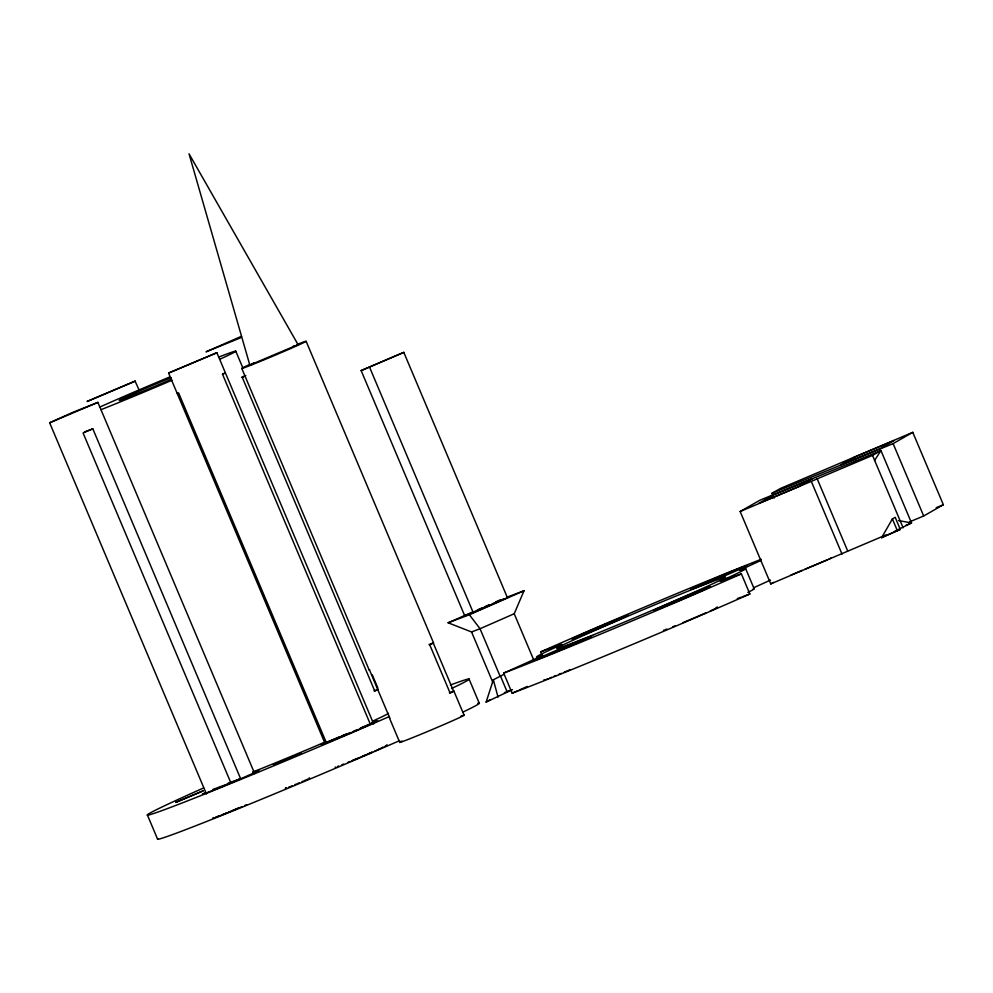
<?xml version="1.0" encoding="UTF-8"?>
<svg xmlns="http://www.w3.org/2000/svg" width="993" height="993" viewBox="0 0 993 993"><rect width="100%" height="100%" fill="white"/><g stroke="black" fill="none" stroke-linecap="round" stroke-linejoin="round"><path stroke-width="1.49" d="M512.438 689.663L486.148 702.051L493.335 679.795L504.32 674.123M471.973 612.321L448.141 622.785L471.551 631.958L480.041 628.743L514.213 613.748L524.031 590.748L507.051 597.19M206.457 794.028L49.65 422.795L72.948 412.294L97.885 402.388L254.704 773.609M97.885 402.388L49.65 422.795M135.296 381.089L87.061 401.495L135.085 381.113L138.697 389.119M350.467 732.536L324.91 743.087L168.636 373.145L169.567 372.549L216.884 352.726L373.691 723.959M177.176 393.154L178.566 392.843L326.349 742.677M216.884 352.726L168.636 373.145M249.826 365.052L189.018 153.791L298.074 344.633L249.826 365.052L251.577 364.046M216.164 816.78L216.809 816.705M324.91 743.087L339.122 737.042M881.647 537.61L892.397 518.942L895.202 517.328L900.291 529.393L881.647 537.61L900.291 529.393M874.523 460.516L880.952 450.574L911.524 522.951L894.569 531.342M245.805 375.553L242.329 377.514L374.82 691.153L378.296 689.204L374.038 690.942M740.17 511.519L759.831 500.261L880.952 450.574L872.524 455.402L740.17 511.519L770.754 583.909L886.041 534.904M774.068 498.101L771.995 493.298L780.424 488.469L912.778 432.34L943.35 504.729L923.689 515.988L909.439 521.933M854.514 457.103L840.475 465.146L880.083 448.613L894.122 440.569L854.514 457.103L855.718 459.933M771.995 493.298L893.117 443.61L912.778 432.34M486.148 702.051L489.884 699.904M770.754 583.909L773.373 582.407M829.006 559.146L831.563 557.694M382.988 747.084L381.585 747.803M360.397 728.365L373.107 722.767L360.36 728.117M252.644 363.537L253.947 362.929M285.301 788.169L286.046 787.834M379.214 748.933L380.518 748.325M753.935 587.62L770.469 580.098M760.688 560.573L739.413 570.392A113.525 2.569 -22.9 0 1 721.166 580.843L720.161 581.29L741.374 573.88L749.864 593.975L748.548 594.571A174.656 3.96 -22.9 0 1 513.083 692.853L512.165 693.201L503.674 673.093L509.359 670.573A174.656 3.96 -22.9 0 0 541.619 655.926L542.799 655.293A113.525 2.569 -22.9 0 1 561.057 644.842L562.026 644.395L561.318 644.569A174.656 3.96 -22.9 0 0 543.965 650.626L540.751 651.855L541.88 654.536M306.862 779.505L307.842 779.071M540.751 651.855L542.166 651.222A174.656 3.96 -22.9 0 1 761.234 559.27M741.374 573.88L740.046 574.463A174.656 3.96 -22.9 0 1 504.581 672.757L503.674 673.093M512.165 693.201L517.862 690.681M304.615 780.51L305.782 779.989M361.142 370.588L403.803 352.366L507.411 597.662L473.251 612.656L464.761 615.871L361.142 370.588L403.803 352.366M477.571 609.863L481.779 608.026M484.584 606.797L488.792 604.948M495.792 601.87L500 600.02M464.761 615.871L489.35 605.072M492.094 603.881L497.555 601.485M448.141 622.785L469.366 614.741L524.031 590.748M371.99 752.16L367.46 754.134M240.728 337.757L206.047 351.832L241.522 336.267M92.821 428.815L83.089 432.998L230.86 782.832L240.604 778.661L92.821 428.815L84.38 431.918M302.033 781.628L303.361 781.057M362.557 756.232L365.039 755.176M297.838 783.415L299.265 782.819M222.494 374.113L225.324 372.921L222.556 374.349L370.327 724.195M341.952 735.85L346.197 734.075M353.297 731.345L357.554 729.557M238.531 808.029L228.887 812.026M294.983 784.619L296.411 784.023M357.517 758.367L352.552 760.439M241.547 377.29L244.402 376.099M428.988 644.618L433.184 642.868L453.578 691.116A34.929 0.794 -22.9 0 1 450.127 693.102L429.746 644.842A34.929 0.794 -22.9 0 0 433.209 642.856M449.37 692.866L453.578 691.116M936.225 507.696L943.35 504.729M504.444 692.667L511.519 689.713M905.839 525.334L911.524 522.951L898.566 520.568M790.813 575.096L802.133 570.367M804.963 569.188L827.591 559.742M347.873 762.363L350.157 761.432M290.937 786.282L292.24 785.761M288.578 787.25L289.72 786.791M226.714 812.907L222.854 814.446M341.84 764.796L343.69 764.051M292.985 346.408L294.424 345.862M285.773 788.343L286.592 788.032M498.92 600.877L504.581 598.729M742.565 596.706L749.864 593.975M337.521 766.447L338.75 766M308.972 778.152L309.667 777.904M219.751 815.65L217.541 816.457M227.931 783.316L240.604 778.661M212.949 789.41L230.86 782.832M737.315 598.593L741.25 597.178M297.366 344.794L298.074 344.633M335.795 767.055L335.1 767.217M469.366 614.741L480.041 628.743L500.187 676.432M893.117 443.61L923.689 515.988M872.524 455.402L903.109 527.779M892.397 518.942L897.486 531.007M817.078 478.552L847.662 550.929M811.467 481.766L842.039 554.144M745.631 568.617L754.121 588.725M514.213 613.748L533.762 660.035M500.36 675.774L507.15 691.86M369.632 367.36L473.251 612.656M471.551 631.958L492.876 682.452M469.044 679.026L479.234 703.156M306.105 341.232L433.507 642.819M453.888 691.078L464.079 715.208M235.763 351.137L242.987 368.242M372.301 674.892L377.725 687.727M241.783 368.453L369.185 670.039M399.757 742.416L389.566 718.287A34.929 0.794 -22.9 0 0 389.852 718.249L369.495 669.99A34.929 0.794 -22.9 0 1 369.657 669.654M147.436 815.092L157.626 839.209M493.335 679.795L498.027 697.086M460.851 716.214A34.929 0.794 -22.9 0 1 433.01 729.21A34.929 0.794 -22.9 0 1 402.091 741.076M297.118 344.472A34.929 0.794 -22.9 0 1 297.081 345.676A34.929 0.794 -22.9 0 1 252.396 364.58A34.929 0.794 -22.9 0 1 249.317 364.692M371.618 722.867A30.56 0.695 -22.9 0 1 368.949 725.002A30.56 0.695 -22.9 0 1 331.29 740.927A30.56 0.695 -22.9 0 1 326.089 742.131M477.782 703.317A174.656 3.96 -22.9 0 1 462.986 712.055M399.645 740.617A174.656 3.96 -22.9 0 1 233.479 810.698A174.656 3.96 -22.9 0 1 157.937 838.638M450.375 685.033A174.656 3.96 -22.9 0 1 451.53 688.521M389.455 716.487A174.656 3.96 -22.9 0 1 177.201 804.876A174.656 3.96 -22.9 0 1 203.503 788.008M387.332 745.259A30.56 0.695 -22.9 0 1 384.452 746.699M379.14 749.132A30.56 0.695 -22.9 0 1 374.498 751.18M371.928 752.309A30.56 0.695 -22.9 0 1 366.392 754.705M365.436 755.114A30.56 0.695 -22.9 0 1 351.82 760.849M386.066 745.408A30.56 0.695 -22.9 0 1 386.935 745.122M218.808 357.046A87.322 1.986 -22.9 0 1 219.577 359.342M172.025 380.232A87.322 1.986 -22.9 0 1 101.075 409.662M99.536 407.18A87.322 1.986 -22.9 0 1 169.406 377.104M388.486 713.334A87.322 1.986 -22.9 0 1 372.449 721.253M324.897 742.131A87.322 1.986 -22.9 0 1 252.706 772.058M252.793 772.467A30.56 0.695 -22.9 0 1 250.832 774.292A30.56 0.695 -22.9 0 1 214.029 789.907A30.56 0.695 -22.9 0 1 205.75 792.439M246.612 804.702A30.56 0.695 -22.9 0 1 244.675 805.534M241.746 806.775A30.56 0.695 -22.9 0 1 232.995 810.437M230.215 811.591A30.56 0.695 -22.9 0 1 220.508 815.514M218.584 816.271A30.56 0.695 -22.9 0 1 215.469 817.45M214.314 817.86A30.56 0.695 -22.9 0 1 212.899 818.306M213.061 818.009A30.56 0.695 -22.9 0 1 213.731 817.649M171.206 379.338A39.298 0.894 -22.9 0 1 119.172 400.44A39.298 0.894 -22.9 0 1 171.268 377.576M717.827 607.381A30.56 0.695 -22.9 0 1 716.872 607.865M715.618 608.461A30.56 0.695 -22.9 0 1 710.305 610.894M705.675 612.942A30.56 0.695 -22.9 0 1 689.763 619.781M688.782 620.191A30.56 0.695 -22.9 0 1 682.985 622.611M675.004 625.875A30.56 0.695 -22.9 0 1 672.658 626.819M666.874 629.078A30.56 0.695 -22.9 0 1 665.447 629.612M664.305 630.034A30.56 0.695 -22.9 0 1 663.448 630.319M716.09 607.579A30.56 0.695 -22.9 0 1 717.231 607.17M569.957 669.791A30.56 0.695 -22.9 0 1 564.161 672.211M561.38 673.353A30.56 0.695 -22.9 0 1 558.711 674.446M556.192 675.476A30.56 0.695 -22.9 0 1 553.833 676.419M551.674 677.276A30.56 0.695 -22.9 0 1 549.75 678.033M548.062 678.678A30.56 0.695 -22.9 0 1 546.634 679.212M545.48 679.622A30.56 0.695 -22.9 0 1 544.226 679.771M753.178 588.837A113.525 2.569 -22.9 0 1 747.841 592.436M527.37 686.424A174.656 3.96 -22.9 0 1 519.265 690.048M175.786 802.381L203.093 790.875L175.786 802.381M273.534 764.858L300.854 753.339L273.534 764.858M772.864 495.259L758.826 503.302L798.434 486.769L812.473 478.725L772.864 495.259M547.689 655.368A30.56 0.695 -22.9 0 0 591.543 636.29A30.56 0.695 -22.9 0 0 551.14 652.612A30.56 0.695 -22.9 0 0 547.689 655.368M702.994 584.877A30.56 0.695 -22.9 0 0 746.835 565.787A30.56 0.695 -22.9 0 0 706.433 582.121A30.56 0.695 -22.9 0 0 702.994 584.877M593.814 634.676A91.691 2.085 -22.9 0 0 725.362 577.429A91.691 2.085 -22.9 0 0 604.141 626.409A91.691 2.085 -22.9 0 0 593.814 634.676M666.514 605.767A30.56 0.695 -22.9 0 0 710.367 586.689A30.56 0.695 -22.9 0 0 669.952 603.012A30.56 0.695 -22.9 0 0 666.514 605.767M584.169 634.465A30.56 0.695 -22.9 0 0 628.023 615.387A30.56 0.695 -22.9 0 0 587.62 631.709A30.56 0.695 -22.9 0 0 584.169 634.465"/></g></svg>
